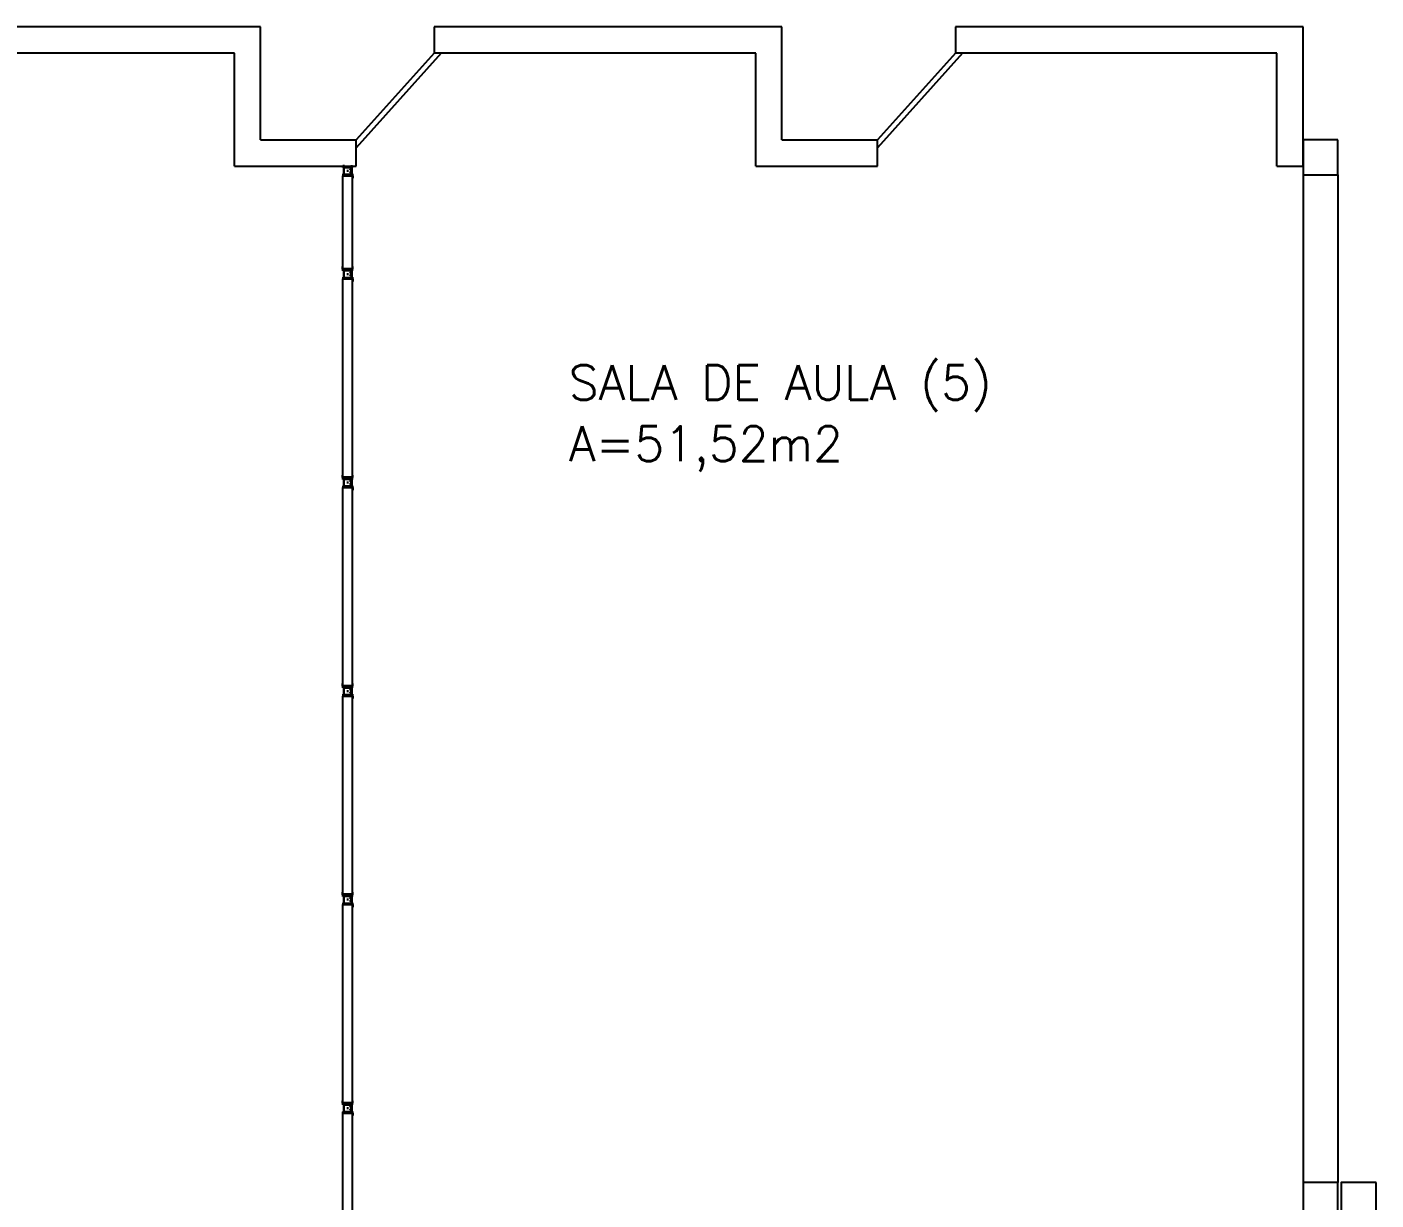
# Model space of a CAD drawing. Header units: centimetres. Extents: x -214 to 72, y 205 to 367.
# Drawn here: x -130.5 to -122.74, y 321.22 to 327.97 of the extents above; entities that cross this region are included whole.
import ezdxf

# ---------------------------------------------------------------- set-up
doc = ezdxf.new("R2010")
doc.units = ezdxf.units.CM
doc.header["$MEASUREMENT"] = 0
for name, color, linetype in [('ALV', 2, 'CONTINUOUS'), ('AREA', 2, 'CONTINUOUS'), ('DIV', 2, 'CONTINUOUS'), ('ESQ', 1, 'CONTINUOUS'), ('ESTRUT', 3, 'CONTINUOUS'), ('TEXTO', 2, 'CONTINUOUS')]:
    doc.layers.add(name, color=color, linetype=linetype)
doc.styles.add('UNB-100', font='simplex.shx', dxfattribs={"height": 0.2})

msp = doc.modelspace()

# ---------------------------------------------------------------- linework, layer by layer
at = {"layer": 'ALV'}
for p, q in [((-129.1553, 327.9676), (-131.1553, 327.9676)), ((-129.1553, 327.3176), (-129.1553, 327.9676)), ((-128.1553, 327.9676), (-128.1553, 327.8176)), ((-126.1553, 327.9676), (-128.1553, 327.9676)), ((-126.1553, 327.3176), (-126.1553, 327.9676)), ((-123.1553, 327.9676), (-125.1553, 327.9676)), ((-125.1553, 327.9676), (-125.1553, 327.8176)), ((-123.1553, 327.1676), (-123.1553, 327.9676)), ((-129.3053, 327.8176), (-131.1553, 327.8176)), ((-129.3053, 327.1676), (-129.3053, 327.8176)), ((-126.3053, 327.8176), (-128.1553, 327.8176)), ((-126.3053, 327.1676), (-126.3053, 327.8176)), ((-123.3053, 327.8176), (-125.1553, 327.8176)), ((-123.3053, 327.1676), (-123.3053, 327.8176)), ((-129.1553, 327.3176), (-128.6053, 327.3176)), ((-128.6053, 327.1676), (-128.6053, 327.3176)), ((-126.1553, 327.3176), (-125.6053, 327.3176)), ((-125.6053, 327.1676), (-125.6053, 327.3176)), ((-129.3053, 327.1676), (-128.6053, 327.1676)), ((-126.3053, 327.1676), (-125.6053, 327.1676)), ((-123.3053, 327.1676), (-123.1553, 327.1676)), ((-123.1553, 327.1176), (-123.1553, 321.3176)), ((-123.1553, 327.1176), (-123.1553, 321.3176)), ((-122.9553, 327.1176), (-122.9553, 321.3176)), ((-122.9553, 327.1176), (-122.9553, 321.3176))]:
    msp.add_line(p, q, dxfattribs=at)
at = {"layer": 'DIV'}
for p, q in [((-128.6823, 327.1589), (-128.6823, 327.1689)), ((-128.6723, 327.1689), (-128.6823, 327.1689)), ((-128.6803, 327.1589), (-128.6823, 327.1589)), ((-128.6823, 327.1219), (-128.6823, 327.1119)), ((-128.6823, 327.1219), (-128.6803, 327.1219)), ((-128.6803, 327.1639), (-128.6803, 327.1669)), ((-128.6803, 327.1669), (-128.6723, 327.1669)), ((-128.6803, 327.1639), (-128.6273, 327.1639)), ((-128.6753, 327.1639), (-128.6803, 327.1639)), ((-128.6803, 327.1589), (-128.6803, 327.1619)), ((-128.6803, 327.1619), (-128.6773, 327.1619)), ((-128.6803, 327.1219), (-128.6803, 327.1189)), ((-128.6803, 327.1189), (-128.6773, 327.1189)), ((-128.6273, 327.1169), (-128.6803, 327.1169)), ((-128.6803, 327.1169), (-128.6803, 327.1139)), ((-128.6753, 327.1169), (-128.6803, 327.1169)), ((-128.6773, 327.1619), (-128.6773, 327.1189)), ((-128.6753, 327.1639), (-128.6753, 327.1619)), ((-128.6753, 327.1619), (-128.6323, 327.1619)), ((-128.6753, 327.1599), (-128.6343, 327.1599)), ((-128.6753, 327.1599), (-128.6753, 327.1209)), ((-128.6753, 327.1209), (-128.6343, 327.1209)), ((-128.6753, 327.1189), (-128.6323, 327.1189)), ((-128.6753, 327.1189), (-128.6753, 327.1169)), ((-128.6723, 327.1669), (-128.6723, 327.1689)), ((-128.6723, 327.1169), (-128.6703, 327.1169)), ((-128.6723, 327.1169), (-128.6723, 327.1119)), ((-128.6703, 327.1169), (-128.6703, 327.1119)), ((-128.6487, 327.1404), (-128.6589, 327.1404)), ((-128.6587, 327.1404), (-128.6488, 327.1404)), ((-128.6538, 327.1353), (-128.6538, 327.1455)), ((-128.6538, 327.1354), (-128.6538, 327.1453)), ((-128.6343, 327.1499), (-128.6423, 327.1499)), ((-128.6423, 327.1499), (-128.6423, 327.1479)), ((-128.6323, 327.1479), (-128.6423, 327.1479)), ((-128.6323, 327.1329), (-128.6423, 327.1329)), ((-128.6423, 327.1329), (-128.6423, 327.1309)), ((-128.6343, 327.1309), (-128.6423, 327.1309)), ((-128.6403, 327.1479), (-128.6403, 327.1459)), ((-128.6323, 327.1459), (-128.6403, 327.1459)), ((-128.6323, 327.1349), (-128.6403, 327.1349)), ((-128.6403, 327.1349), (-128.6403, 327.1329)), ((-128.6373, 327.1169), (-128.6353, 327.1169)), ((-128.6373, 327.1169), (-128.6373, 327.1119)), ((-128.6353, 327.1669), (-128.6353, 327.1689)), ((-128.6353, 327.1689), (-128.6253, 327.1689)), ((-128.6353, 327.1669), (-128.6273, 327.1669)), ((-128.6353, 327.1169), (-128.6353, 327.1119)), ((-128.6343, 327.1599), (-128.6343, 327.1499)), ((-128.6343, 327.1309), (-128.6343, 327.1209)), ((-128.6323, 327.1639), (-128.6323, 327.1479)), ((-128.6323, 327.1639), (-128.6273, 327.1639)), ((-128.6323, 327.1459), (-128.6323, 327.1349)), ((-128.6323, 327.1329), (-128.6323, 327.1169)), ((-128.6323, 327.1169), (-128.6273, 327.1169)), ((-128.6303, 327.1619), (-128.6303, 327.1189)), ((-128.6273, 327.1619), (-128.6303, 327.1619)), ((-128.6273, 327.1189), (-128.6303, 327.1189)), ((-128.6273, 327.1639), (-128.6273, 327.1669)), ((-128.6273, 327.1589), (-128.6273, 327.1619)), ((-128.6273, 327.1589), (-128.6253, 327.1589)), ((-128.6273, 327.1219), (-128.6273, 327.1189)), ((-128.6253, 327.1219), (-128.6273, 327.1219)), ((-128.6273, 327.1169), (-128.6273, 327.1139)), ((-128.6253, 327.1589), (-128.6253, 327.1689)), ((-128.6253, 327.1219), (-128.6253, 327.1119)), ((-128.6723, 327.1119), (-128.6843, 327.1119)), ((-128.6843, 327.1119), (-128.6843, 327.0975)), ((-128.6843, 327.0975), (-128.6823, 327.0975)), ((-128.6723, 327.1119), (-128.6823, 327.1119)), ((-128.6253, 327.1099), (-128.6823, 327.1099)), ((-128.6823, 326.5766), (-128.6823, 327.1096)), ((-128.6723, 327.1139), (-128.6803, 327.1139)), ((-128.6723, 327.1139), (-128.6723, 327.1119)), ((-128.6373, 327.1119), (-128.6703, 327.1119)), ((-128.6353, 327.1139), (-128.6353, 327.1119)), ((-128.6273, 327.1139), (-128.6353, 327.1139)), ((-128.6233, 327.1119), (-128.6353, 327.1119)), ((-128.6353, 327.1119), (-128.6253, 327.1119)), ((-128.6253, 326.5766), (-128.6253, 327.1096)), ((-128.6253, 327.0975), (-128.6233, 327.0975)), ((-128.6233, 327.1119), (-128.6233, 327.0975)), ((-128.6843, 326.5889), (-128.6823, 326.5889)), ((-128.6843, 326.5746), (-128.6843, 326.5889)), ((-128.6723, 326.5746), (-128.6843, 326.5746)), ((-128.6253, 326.5766), (-128.6823, 326.5766)), ((-128.6823, 326.5646), (-128.6823, 326.5746)), ((-128.6723, 326.5746), (-128.6823, 326.5746)), ((-128.6803, 326.5696), (-128.6803, 326.5726)), ((-128.6803, 326.5726), (-128.6723, 326.5726)), ((-128.6723, 326.5696), (-128.6723, 326.5746)), ((-128.6723, 326.5726), (-128.6723, 326.5746)), ((-128.6703, 326.5696), (-128.6703, 326.5746)), ((-128.6373, 326.5746), (-128.6703, 326.5746)), ((-128.6373, 326.5696), (-128.6373, 326.5746)), ((-128.6353, 326.5696), (-128.6353, 326.5746)), ((-128.6233, 326.5746), (-128.6353, 326.5746)), ((-128.6353, 326.5726), (-128.6353, 326.5746)), ((-128.6353, 326.5746), (-128.6253, 326.5746)), ((-128.6353, 326.5726), (-128.6273, 326.5726)), ((-128.6273, 326.5696), (-128.6273, 326.5726)), ((-128.6253, 326.5889), (-128.6233, 326.5889)), ((-128.6253, 326.5646), (-128.6253, 326.5746)), ((-128.6233, 326.5746), (-128.6233, 326.5889)), ((-128.6843, 326.5176), (-128.6843, 326.5032)), ((-128.6723, 326.5176), (-128.6843, 326.5176)), ((-128.6843, 326.5032), (-128.6823, 326.5032)), ((-128.6803, 326.5646), (-128.6823, 326.5646)), ((-128.6823, 326.5276), (-128.6823, 326.5176)), ((-128.6823, 326.5276), (-128.6803, 326.5276)), ((-128.6723, 326.5176), (-128.6823, 326.5176)), ((-128.6823, 325.3766), (-128.6823, 326.5156)), ((-128.6253, 326.5156), (-128.6823, 326.5156)), ((-128.6803, 326.5696), (-128.6273, 326.5696)), ((-128.6753, 326.5696), (-128.6803, 326.5696)), ((-128.6803, 326.5646), (-128.6803, 326.5676)), ((-128.6803, 326.5676), (-128.6773, 326.5676)), ((-128.6803, 326.5276), (-128.6803, 326.5246)), ((-128.6803, 326.5246), (-128.6773, 326.5246)), ((-128.6273, 326.5226), (-128.6803, 326.5226)), ((-128.6803, 326.5226), (-128.6803, 326.5196)), ((-128.6753, 326.5226), (-128.6803, 326.5226)), ((-128.6723, 326.5196), (-128.6803, 326.5196)), ((-128.6773, 326.5676), (-128.6773, 326.5246)), ((-128.6753, 326.5696), (-128.6753, 326.5676)), ((-128.6753, 326.5676), (-128.6323, 326.5676)), ((-128.6753, 326.5656), (-128.6343, 326.5656)), ((-128.6753, 326.5656), (-128.6753, 326.5266)), ((-128.6753, 326.5266), (-128.6343, 326.5266)), ((-128.6753, 326.5246), (-128.6323, 326.5246)), ((-128.6753, 326.5246), (-128.6753, 326.5226)), ((-128.6723, 326.5696), (-128.6703, 326.5696)), ((-128.6723, 326.5226), (-128.6723, 326.5176)), ((-128.6723, 326.5226), (-128.6703, 326.5226)), ((-128.6723, 326.5196), (-128.6723, 326.5176)), ((-128.6703, 326.5226), (-128.6703, 326.5176)), ((-128.6373, 326.5176), (-128.6703, 326.5176)), ((-128.6487, 326.5461), (-128.6589, 326.5461)), ((-128.6487, 326.5461), (-128.6589, 326.5461)), ((-128.6587, 326.5461), (-128.6488, 326.5461)), ((-128.6538, 326.541), (-128.6538, 326.5512)), ((-128.6538, 326.541), (-128.6538, 326.5512)), ((-128.6538, 326.5411), (-128.6538, 326.551)), ((-128.6343, 326.5556), (-128.6423, 326.5556)), ((-128.6423, 326.5556), (-128.6423, 326.5536)), ((-128.6323, 326.5536), (-128.6423, 326.5536)), ((-128.6323, 326.5386), (-128.6423, 326.5386)), ((-128.6423, 326.5386), (-128.6423, 326.5366)), ((-128.6343, 326.5366), (-128.6423, 326.5366)), ((-128.6403, 326.5536), (-128.6403, 326.5516)), ((-128.6323, 326.5516), (-128.6403, 326.5516)), ((-128.6323, 326.5406), (-128.6403, 326.5406)), ((-128.6403, 326.5406), (-128.6403, 326.5386)), ((-128.6373, 326.5696), (-128.6353, 326.5696)), ((-128.6373, 326.5226), (-128.6373, 326.5176)), ((-128.6373, 326.5226), (-128.6353, 326.5226)), ((-128.6353, 326.5226), (-128.6353, 326.5176)), ((-128.6353, 326.5196), (-128.6353, 326.5176)), ((-128.6273, 326.5196), (-128.6353, 326.5196)), ((-128.6353, 326.5176), (-128.6253, 326.5176)), ((-128.6233, 326.5176), (-128.6353, 326.5176)), ((-128.6343, 326.5656), (-128.6343, 326.5556)), ((-128.6343, 326.5366), (-128.6343, 326.5266)), ((-128.6323, 326.5696), (-128.6323, 326.5536)), ((-128.6323, 326.5696), (-128.6273, 326.5696)), ((-128.6323, 326.5516), (-128.6323, 326.5406)), ((-128.6323, 326.5386), (-128.6323, 326.5226)), ((-128.6323, 326.5226), (-128.6273, 326.5226)), ((-128.6303, 326.5676), (-128.6303, 326.5246)), ((-128.6273, 326.5676), (-128.6303, 326.5676)), ((-128.6273, 326.5246), (-128.6303, 326.5246)), ((-128.6273, 326.5646), (-128.6273, 326.5676)), ((-128.6273, 326.5646), (-128.6253, 326.5646)), ((-128.6273, 326.5276), (-128.6273, 326.5246)), ((-128.6253, 326.5276), (-128.6273, 326.5276)), ((-128.6273, 326.5226), (-128.6273, 326.5196)), ((-128.6253, 326.5276), (-128.6253, 326.5176)), ((-128.6253, 325.3766), (-128.6253, 326.5156)), ((-128.6253, 326.5032), (-128.6233, 326.5032)), ((-128.6233, 326.5176), (-128.6233, 326.5032)), ((-128.6843, 325.3889), (-128.6823, 325.3889)), ((-128.6843, 325.3746), (-128.6843, 325.3889)), ((-128.6723, 325.3746), (-128.6843, 325.3746)), ((-128.6253, 325.3766), (-128.6823, 325.3766)), ((-128.6823, 325.3646), (-128.6823, 325.3746)), ((-128.6723, 325.3746), (-128.6823, 325.3746)), ((-128.6803, 325.3646), (-128.6823, 325.3646)), ((-128.6803, 325.3696), (-128.6803, 325.3726)), ((-128.6803, 325.3726), (-128.6723, 325.3726)), ((-128.6803, 325.3696), (-128.6273, 325.3696)), ((-128.6753, 325.3696), (-128.6803, 325.3696)), ((-128.6803, 325.3646), (-128.6803, 325.3676)), ((-128.6803, 325.3676), (-128.6773, 325.3676)), ((-128.6773, 325.3676), (-128.6773, 325.3246)), ((-128.6753, 325.3696), (-128.6753, 325.3676)), ((-128.6753, 325.3676), (-128.6323, 325.3676)), ((-128.6753, 325.3656), (-128.6753, 325.3266)), ((-128.6753, 325.3656), (-128.6343, 325.3656)), ((-128.6723, 325.3696), (-128.6723, 325.3746)), ((-128.6723, 325.3726), (-128.6723, 325.3746)), ((-128.6723, 325.3696), (-128.6703, 325.3696)), ((-128.6703, 325.3696), (-128.6703, 325.3746)), ((-128.6373, 325.3746), (-128.6703, 325.3746)), ((-128.6487, 325.3461), (-128.6589, 325.3461)), ((-128.6487, 325.3461), (-128.6589, 325.3461)), ((-128.6587, 325.3461), (-128.6488, 325.3461)), ((-128.6538, 325.341), (-128.6538, 325.3512)), ((-128.6538, 325.341), (-128.6538, 325.3512)), ((-128.6538, 325.3411), (-128.6538, 325.351)), ((-128.6343, 325.3556), (-128.6423, 325.3556)), ((-128.6423, 325.3556), (-128.6423, 325.3536)), ((-128.6323, 325.3536), (-128.6423, 325.3536)), ((-128.6323, 325.3386), (-128.6423, 325.3386)), ((-128.6423, 325.3386), (-128.6423, 325.3366)), ((-128.6343, 325.3366), (-128.6423, 325.3366)), ((-128.6403, 325.3536), (-128.6403, 325.3516)), ((-128.6323, 325.3516), (-128.6403, 325.3516)), ((-128.6323, 325.3406), (-128.6403, 325.3406)), ((-128.6403, 325.3406), (-128.6403, 325.3386)), ((-128.6373, 325.3696), (-128.6373, 325.3746)), ((-128.6373, 325.3696), (-128.6353, 325.3696)), ((-128.6353, 325.3696), (-128.6353, 325.3746)), ((-128.6233, 325.3746), (-128.6353, 325.3746)), ((-128.6353, 325.3726), (-128.6353, 325.3746)), ((-128.6353, 325.3746), (-128.6253, 325.3746)), ((-128.6353, 325.3726), (-128.6273, 325.3726)), ((-128.6343, 325.3656), (-128.6343, 325.3556)), ((-128.6343, 325.3366), (-128.6343, 325.3266)), ((-128.6323, 325.3696), (-128.6323, 325.3536)), ((-128.6323, 325.3696), (-128.6273, 325.3696)), ((-128.6323, 325.3516), (-128.6323, 325.3406)), ((-128.6323, 325.3386), (-128.6323, 325.3226)), ((-128.6303, 325.3676), (-128.6303, 325.3246)), ((-128.6273, 325.3676), (-128.6303, 325.3676)), ((-128.6273, 325.3696), (-128.6273, 325.3726)), ((-128.6273, 325.3646), (-128.6273, 325.3676)), ((-128.6273, 325.3646), (-128.6253, 325.3646)), ((-128.6253, 325.3889), (-128.6233, 325.3889)), ((-128.6253, 325.3646), (-128.6253, 325.3746)), ((-128.6233, 325.3746), (-128.6233, 325.3889)), ((-128.6843, 325.3176), (-128.6843, 325.3032)), ((-128.6723, 325.3176), (-128.6843, 325.3176)), ((-128.6843, 325.3032), (-128.6823, 325.3032)), ((-128.6823, 325.3276), (-128.6823, 325.3176)), ((-128.6823, 325.3276), (-128.6803, 325.3276)), ((-128.6723, 325.3176), (-128.6823, 325.3176)), ((-128.6823, 324.1766), (-128.6823, 325.3156)), ((-128.6253, 325.3156), (-128.6823, 325.3156)), ((-128.6803, 325.3276), (-128.6803, 325.3246)), ((-128.6803, 325.3246), (-128.6773, 325.3246)), ((-128.6273, 325.3226), (-128.6803, 325.3226)), ((-128.6803, 325.3226), (-128.6803, 325.3196)), ((-128.6753, 325.3226), (-128.6803, 325.3226)), ((-128.6723, 325.3196), (-128.6803, 325.3196)), ((-128.6753, 325.3266), (-128.6343, 325.3266)), ((-128.6753, 325.3246), (-128.6323, 325.3246)), ((-128.6753, 325.3246), (-128.6753, 325.3226)), ((-128.6723, 325.3226), (-128.6723, 325.3176)), ((-128.6723, 325.3226), (-128.6703, 325.3226)), ((-128.6723, 325.3196), (-128.6723, 325.3176)), ((-128.6703, 325.3226), (-128.6703, 325.3176)), ((-128.6373, 325.3176), (-128.6703, 325.3176)), ((-128.6373, 325.3226), (-128.6373, 325.3176)), ((-128.6373, 325.3226), (-128.6353, 325.3226)), ((-128.6353, 325.3226), (-128.6353, 325.3176)), ((-128.6353, 325.3196), (-128.6353, 325.3176)), ((-128.6273, 325.3196), (-128.6353, 325.3196)), ((-128.6233, 325.3176), (-128.6353, 325.3176)), ((-128.6353, 325.3176), (-128.6253, 325.3176)), ((-128.6323, 325.3226), (-128.6273, 325.3226)), ((-128.6273, 325.3246), (-128.6303, 325.3246)), ((-128.6273, 325.3276), (-128.6273, 325.3246)), ((-128.6253, 325.3276), (-128.6273, 325.3276)), ((-128.6273, 325.3226), (-128.6273, 325.3196)), ((-128.6253, 325.3276), (-128.6253, 325.3176)), ((-128.6253, 324.1766), (-128.6253, 325.3156)), ((-128.6253, 325.3032), (-128.6233, 325.3032)), ((-128.6233, 325.3176), (-128.6233, 325.3032)), ((-128.6843, 324.1889), (-128.6823, 324.1889)), ((-128.6843, 324.1746), (-128.6843, 324.1889)), ((-128.6723, 324.1746), (-128.6843, 324.1746)), ((-128.6253, 324.1766), (-128.6823, 324.1766)), ((-128.6823, 324.1646), (-128.6823, 324.1746)), ((-128.6723, 324.1746), (-128.6823, 324.1746)), ((-128.6803, 324.1696), (-128.6803, 324.1726)), ((-128.6803, 324.1726), (-128.6723, 324.1726)), ((-128.6803, 324.1696), (-128.6273, 324.1696)), ((-128.6753, 324.1696), (-128.6803, 324.1696)), ((-128.6803, 324.1646), (-128.6803, 324.1676)), ((-128.6803, 324.1676), (-128.6773, 324.1676)), ((-128.6773, 324.1676), (-128.6773, 324.1246)), ((-128.6753, 324.1696), (-128.6753, 324.1676)), ((-128.6753, 324.1676), (-128.6323, 324.1676)), ((-128.6723, 324.1696), (-128.6723, 324.1746)), ((-128.6723, 324.1726), (-128.6723, 324.1746)), ((-128.6723, 324.1696), (-128.6703, 324.1696)), ((-128.6703, 324.1696), (-128.6703, 324.1746)), ((-128.6373, 324.1746), (-128.6703, 324.1746)), ((-128.6373, 324.1696), (-128.6373, 324.1746)), ((-128.6373, 324.1696), (-128.6353, 324.1696)), ((-128.6353, 324.1696), (-128.6353, 324.1746)), ((-128.6233, 324.1746), (-128.6353, 324.1746)), ((-128.6353, 324.1726), (-128.6353, 324.1746)), ((-128.6353, 324.1746), (-128.6253, 324.1746)), ((-128.6353, 324.1726), (-128.6273, 324.1726)), ((-128.6323, 324.1696), (-128.6323, 324.1536)), ((-128.6323, 324.1696), (-128.6273, 324.1696)), ((-128.6303, 324.1676), (-128.6303, 324.1246)), ((-128.6273, 324.1676), (-128.6303, 324.1676)), ((-128.6273, 324.1696), (-128.6273, 324.1726)), ((-128.6273, 324.1646), (-128.6273, 324.1676)), ((-128.6253, 324.1889), (-128.6233, 324.1889)), ((-128.6253, 324.1646), (-128.6253, 324.1746)), ((-128.6233, 324.1746), (-128.6233, 324.1889)), ((-128.6843, 324.1176), (-128.6843, 324.1032)), ((-128.6723, 324.1176), (-128.6843, 324.1176)), ((-128.6843, 324.1032), (-128.6823, 324.1032)), ((-128.6803, 324.1646), (-128.6823, 324.1646)), ((-128.6823, 324.1276), (-128.6823, 324.1176)), ((-128.6823, 324.1276), (-128.6803, 324.1276)), ((-128.6723, 324.1176), (-128.6823, 324.1176)), ((-128.6253, 324.1156), (-128.6823, 324.1156)), ((-128.6823, 322.9766), (-128.6823, 324.1156)), ((-128.6803, 324.1276), (-128.6803, 324.1246)), ((-128.6803, 324.1246), (-128.6773, 324.1246)), ((-128.6273, 324.1226), (-128.6803, 324.1226)), ((-128.6803, 324.1226), (-128.6803, 324.1196)), ((-128.6753, 324.1226), (-128.6803, 324.1226)), ((-128.6723, 324.1196), (-128.6803, 324.1196)), ((-128.6753, 324.1656), (-128.6343, 324.1656)), ((-128.6753, 324.1656), (-128.6753, 324.1266)), ((-128.6753, 324.1266), (-128.6343, 324.1266)), ((-128.6753, 324.1246), (-128.6323, 324.1246)), ((-128.6753, 324.1246), (-128.6753, 324.1226)), ((-128.6723, 324.1226), (-128.6723, 324.1176)), ((-128.6723, 324.1226), (-128.6703, 324.1226)), ((-128.6723, 324.1196), (-128.6723, 324.1176)), ((-128.6703, 324.1226), (-128.6703, 324.1176)), ((-128.6373, 324.1176), (-128.6703, 324.1176)), ((-128.6487, 324.1461), (-128.6589, 324.1461)), ((-128.6487, 324.1461), (-128.6589, 324.1461)), ((-128.6587, 324.1461), (-128.6488, 324.1461)), ((-128.6538, 324.141), (-128.6538, 324.1512)), ((-128.6538, 324.141), (-128.6538, 324.1512)), ((-128.6538, 324.1411), (-128.6538, 324.151)), ((-128.6343, 324.1556), (-128.6423, 324.1556)), ((-128.6423, 324.1556), (-128.6423, 324.1536)), ((-128.6323, 324.1536), (-128.6423, 324.1536)), ((-128.6323, 324.1386), (-128.6423, 324.1386)), ((-128.6423, 324.1386), (-128.6423, 324.1366)), ((-128.6343, 324.1366), (-128.6423, 324.1366)), ((-128.6403, 324.1536), (-128.6403, 324.1516)), ((-128.6323, 324.1516), (-128.6403, 324.1516)), ((-128.6323, 324.1406), (-128.6403, 324.1406)), ((-128.6403, 324.1406), (-128.6403, 324.1386)), ((-128.6373, 324.1226), (-128.6373, 324.1176)), ((-128.6373, 324.1226), (-128.6353, 324.1226)), ((-128.6353, 324.1226), (-128.6353, 324.1176)), ((-128.6353, 324.1196), (-128.6353, 324.1176)), ((-128.6273, 324.1196), (-128.6353, 324.1196)), ((-128.6353, 324.1176), (-128.6253, 324.1176)), ((-128.6233, 324.1176), (-128.6353, 324.1176)), ((-128.6343, 324.1656), (-128.6343, 324.1556)), ((-128.6343, 324.1366), (-128.6343, 324.1266)), ((-128.6323, 324.1516), (-128.6323, 324.1406)), ((-128.6323, 324.1386), (-128.6323, 324.1226)), ((-128.6323, 324.1226), (-128.6273, 324.1226)), ((-128.6273, 324.1246), (-128.6303, 324.1246)), ((-128.6273, 324.1646), (-128.6253, 324.1646)), ((-128.6273, 324.1276), (-128.6273, 324.1246)), ((-128.6253, 324.1276), (-128.6273, 324.1276)), ((-128.6273, 324.1226), (-128.6273, 324.1196)), ((-128.6253, 324.1276), (-128.6253, 324.1176)), ((-128.6253, 322.9766), (-128.6253, 324.1156)), ((-128.6253, 324.1032), (-128.6233, 324.1032)), ((-128.6233, 324.1176), (-128.6233, 324.1032)), ((-128.6843, 322.9746), (-128.6843, 322.9889)), ((-128.6723, 322.9746), (-128.6843, 322.9746)), ((-128.6253, 322.9766), (-128.6823, 322.9766)), ((-128.6823, 322.9646), (-128.6823, 322.9746)), ((-128.6723, 322.9746), (-128.6823, 322.9746)), ((-128.6803, 322.9646), (-128.6823, 322.9646)), ((-128.6823, 322.9276), (-128.6823, 322.9176)), ((-128.6823, 322.9276), (-128.6803, 322.9276)), ((-128.6803, 322.9696), (-128.6803, 322.9726)), ((-128.6803, 322.9726), (-128.6723, 322.9726)), ((-128.6803, 322.9696), (-128.6273, 322.9696)), ((-128.6753, 322.9696), (-128.6803, 322.9696)), ((-128.6803, 322.9646), (-128.6803, 322.9676)), ((-128.6803, 322.9676), (-128.6773, 322.9676)), ((-128.6803, 322.9276), (-128.6803, 322.9246)), ((-128.6803, 322.9246), (-128.6773, 322.9246)), ((-128.6773, 322.9676), (-128.6773, 322.9246)), ((-128.6753, 322.9696), (-128.6753, 322.9676)), ((-128.6753, 322.9676), (-128.6323, 322.9676)), ((-128.6753, 322.9656), (-128.6343, 322.9656)), ((-128.6753, 322.9656), (-128.6753, 322.9266)), ((-128.6753, 322.9266), (-128.6343, 322.9266)), ((-128.6753, 322.9246), (-128.6323, 322.9246)), ((-128.6753, 322.9246), (-128.6753, 322.9226)), ((-128.6723, 322.9726), (-128.6723, 322.9746)), ((-128.6723, 322.9696), (-128.6723, 322.9746)), ((-128.6723, 322.9696), (-128.6703, 322.9696)), ((-128.6703, 322.9696), (-128.6703, 322.9746)), ((-128.6373, 322.9746), (-128.6703, 322.9746)), ((-128.6487, 322.9461), (-128.6589, 322.9461)), ((-128.6487, 322.9461), (-128.6589, 322.9461)), ((-128.6587, 322.9461), (-128.6488, 322.9461)), ((-128.6538, 322.941), (-128.6538, 322.9512)), ((-128.6538, 322.941), (-128.6538, 322.9512)), ((-128.6538, 322.9411), (-128.6538, 322.951)), ((-128.6343, 322.9556), (-128.6423, 322.9556)), ((-128.6423, 322.9556), (-128.6423, 322.9536)), ((-128.6323, 322.9536), (-128.6423, 322.9536)), ((-128.6323, 322.9386), (-128.6423, 322.9386)), ((-128.6423, 322.9386), (-128.6423, 322.9366)), ((-128.6343, 322.9366), (-128.6423, 322.9366)), ((-128.6403, 322.9536), (-128.6403, 322.9516)), ((-128.6323, 322.9516), (-128.6403, 322.9516)), ((-128.6323, 322.9406), (-128.6403, 322.9406)), ((-128.6403, 322.9406), (-128.6403, 322.9386)), ((-128.6373, 322.9696), (-128.6373, 322.9746)), ((-128.6373, 322.9696), (-128.6353, 322.9696)), ((-128.6353, 322.9726), (-128.6353, 322.9746)), ((-128.6353, 322.9746), (-128.6253, 322.9746)), ((-128.6353, 322.9696), (-128.6353, 322.9746)), ((-128.6233, 322.9746), (-128.6353, 322.9746)), ((-128.6353, 322.9726), (-128.6273, 322.9726)), ((-128.6343, 322.9656), (-128.6343, 322.9556)), ((-128.6343, 322.9366), (-128.6343, 322.9266)), ((-128.6323, 322.9696), (-128.6323, 322.9536)), ((-128.6323, 322.9696), (-128.6273, 322.9696)), ((-128.6323, 322.9516), (-128.6323, 322.9406)), ((-128.6323, 322.9386), (-128.6323, 322.9226)), ((-128.6303, 322.9676), (-128.6303, 322.9246)), ((-128.6273, 322.9676), (-128.6303, 322.9676)), ((-128.6273, 322.9246), (-128.6303, 322.9246)), ((-128.6273, 322.9696), (-128.6273, 322.9726)), ((-128.6273, 322.9646), (-128.6273, 322.9676)), ((-128.6273, 322.9646), (-128.6253, 322.9646)), ((-128.6273, 322.9276), (-128.6273, 322.9246)), ((-128.6253, 322.9276), (-128.6273, 322.9276)), ((-128.6253, 322.9646), (-128.6253, 322.9746)), ((-128.6253, 322.9276), (-128.6253, 322.9176)), ((-128.6233, 322.9746), (-128.6233, 322.9889)), ((-128.6843, 322.9176), (-128.6843, 322.9032)), ((-128.6723, 322.9176), (-128.6843, 322.9176)), ((-128.6843, 322.9032), (-128.6823, 322.9032)), ((-128.6723, 322.9176), (-128.6823, 322.9176)), ((-128.6253, 322.9156), (-128.6823, 322.9156)), ((-128.6823, 321.7766), (-128.6823, 322.9156)), ((-128.6273, 322.9226), (-128.6803, 322.9226)), ((-128.6803, 322.9226), (-128.6803, 322.9196)), ((-128.6753, 322.9226), (-128.6803, 322.9226)), ((-128.6723, 322.9196), (-128.6803, 322.9196)), ((-128.6723, 322.9226), (-128.6723, 322.9176)), ((-128.6723, 322.9226), (-128.6703, 322.9226)), ((-128.6723, 322.9196), (-128.6723, 322.9176)), ((-128.6703, 322.9226), (-128.6703, 322.9176)), ((-128.6373, 322.9176), (-128.6703, 322.9176)), ((-128.6373, 322.9226), (-128.6373, 322.9176)), ((-128.6373, 322.9226), (-128.6353, 322.9226)), ((-128.6353, 322.9226), (-128.6353, 322.9176)), ((-128.6353, 322.9196), (-128.6353, 322.9176)), ((-128.6273, 322.9196), (-128.6353, 322.9196)), ((-128.6233, 322.9176), (-128.6353, 322.9176)), ((-128.6353, 322.9176), (-128.6253, 322.9176)), ((-128.6323, 322.9226), (-128.6273, 322.9226)), ((-128.6273, 322.9226), (-128.6273, 322.9196)), ((-128.6253, 321.7766), (-128.6253, 322.9156)), ((-128.6253, 322.9032), (-128.6233, 322.9032)), ((-128.6233, 322.9176), (-128.6233, 322.9032)), ((-128.6843, 321.7889), (-128.6823, 321.7889)), ((-128.6843, 321.7746), (-128.6843, 321.7889)), ((-128.6843, 321.7889), (-128.6823, 321.7889)), ((-128.6843, 321.7746), (-128.6843, 321.7889)), ((-128.6723, 321.7746), (-128.6843, 321.7746)), ((-128.6723, 321.7746), (-128.6843, 321.7746)), ((-128.6253, 321.7766), (-128.6823, 321.7766)), ((-128.6253, 321.7766), (-128.6823, 321.7766)), ((-128.6823, 321.7646), (-128.6823, 321.7746)), ((-128.6723, 321.7746), (-128.6823, 321.7746)), ((-128.6723, 321.7746), (-128.6823, 321.7746)), ((-128.6823, 321.7646), (-128.6823, 321.7746)), ((-128.6803, 321.7646), (-128.6823, 321.7646)), ((-128.6803, 321.7646), (-128.6823, 321.7646)), ((-128.6803, 321.7696), (-128.6803, 321.7726)), ((-128.6803, 321.7726), (-128.6723, 321.7726)), ((-128.6803, 321.7726), (-128.6723, 321.7726)), ((-128.6803, 321.7696), (-128.6803, 321.7726)), ((-128.6803, 321.7696), (-128.6273, 321.7696)), ((-128.6753, 321.7696), (-128.6803, 321.7696)), ((-128.6753, 321.7696), (-128.6803, 321.7696)), ((-128.6803, 321.7696), (-128.6273, 321.7696)), ((-128.6803, 321.7646), (-128.6803, 321.7676)), ((-128.6803, 321.7676), (-128.6773, 321.7676)), ((-128.6803, 321.7676), (-128.6773, 321.7676)), ((-128.6803, 321.7646), (-128.6803, 321.7676)), ((-128.6773, 321.7676), (-128.6773, 321.7246)), ((-128.6773, 321.7676), (-128.6773, 321.7246)), ((-128.6753, 321.7696), (-128.6753, 321.7676)), ((-128.6753, 321.7696), (-128.6753, 321.7676)), ((-128.6753, 321.7676), (-128.6323, 321.7676)), ((-128.6753, 321.7676), (-128.6323, 321.7676)), ((-128.6753, 321.7656), (-128.6343, 321.7656)), ((-128.6753, 321.7656), (-128.6753, 321.7266)), ((-128.6753, 321.7656), (-128.6753, 321.7266)), ((-128.6753, 321.7656), (-128.6343, 321.7656)), ((-128.6723, 321.7696), (-128.6723, 321.7746)), ((-128.6723, 321.7726), (-128.6723, 321.7746)), ((-128.6723, 321.7726), (-128.6723, 321.7746)), ((-128.6723, 321.7696), (-128.6723, 321.7746)), ((-128.6723, 321.7696), (-128.6703, 321.7696)), ((-128.6723, 321.7696), (-128.6703, 321.7696)), ((-128.6703, 321.7696), (-128.6703, 321.7746)), ((-128.6373, 321.7746), (-128.6703, 321.7746)), ((-128.6703, 321.7696), (-128.6703, 321.7746)), ((-128.6373, 321.7746), (-128.6703, 321.7746)), ((-128.6373, 321.7696), (-128.6373, 321.7746)), ((-128.6373, 321.7696), (-128.6373, 321.7746)), ((-128.6373, 321.7696), (-128.6353, 321.7696)), ((-128.6373, 321.7696), (-128.6353, 321.7696)), ((-128.6353, 321.7696), (-128.6353, 321.7746)), ((-128.6233, 321.7746), (-128.6353, 321.7746)), ((-128.6353, 321.7726), (-128.6353, 321.7746)), ((-128.6353, 321.7746), (-128.6253, 321.7746)), ((-128.6353, 321.7746), (-128.6253, 321.7746)), ((-128.6353, 321.7726), (-128.6353, 321.7746)), ((-128.6353, 321.7696), (-128.6353, 321.7746)), ((-128.6233, 321.7746), (-128.6353, 321.7746)), ((-128.6353, 321.7726), (-128.6273, 321.7726)), ((-128.6353, 321.7726), (-128.6273, 321.7726)), ((-128.6343, 321.7656), (-128.6343, 321.7556)), ((-128.6343, 321.7656), (-128.6343, 321.7556)), ((-128.6323, 321.7696), (-128.6323, 321.7536)), ((-128.6323, 321.7696), (-128.6273, 321.7696)), ((-128.6323, 321.7696), (-128.6273, 321.7696)), ((-128.6323, 321.7696), (-128.6323, 321.7536)), ((-128.6303, 321.7676), (-128.6303, 321.7246)), ((-128.6273, 321.7676), (-128.6303, 321.7676)), ((-128.6273, 321.7676), (-128.6303, 321.7676)), ((-128.6303, 321.7676), (-128.6303, 321.7246)), ((-128.6273, 321.7696), (-128.6273, 321.7726)), ((-128.6273, 321.7696), (-128.6273, 321.7726)), ((-128.6273, 321.7646), (-128.6273, 321.7676)), ((-128.6273, 321.7646), (-128.6273, 321.7676)), ((-128.6273, 321.7646), (-128.6253, 321.7646)), ((-128.6273, 321.7646), (-128.6253, 321.7646)), ((-128.6253, 321.7889), (-128.6233, 321.7889)), ((-128.6253, 321.7889), (-128.6233, 321.7889)), ((-128.6253, 321.7646), (-128.6253, 321.7746)), ((-128.6253, 321.7646), (-128.6253, 321.7746)), ((-128.6233, 321.7746), (-128.6233, 321.7889)), ((-128.6233, 321.7746), (-128.6233, 321.7889)), ((-128.6843, 321.7176), (-128.6843, 321.7032)), ((-128.6723, 321.7176), (-128.6843, 321.7176)), ((-128.6723, 321.7176), (-128.6843, 321.7176)), ((-128.6843, 321.7176), (-128.6843, 321.7032)), ((-128.6843, 321.7032), (-128.6823, 321.7032)), ((-128.6843, 321.7032), (-128.6823, 321.7032)), ((-128.6823, 321.7276), (-128.6823, 321.7176)), ((-128.6823, 321.7276), (-128.6803, 321.7276)), ((-128.6823, 321.7276), (-128.6803, 321.7276)), ((-128.6823, 321.7276), (-128.6823, 321.7176)), ((-128.6723, 321.7176), (-128.6823, 321.7176)), ((-128.6723, 321.7176), (-128.6823, 321.7176)), ((-128.6253, 321.7156), (-128.6823, 321.7156)), ((-128.6253, 321.7156), (-128.6823, 321.7156)), ((-128.6815, 320.5075), (-128.6815, 321.7257)), ((-128.6803, 321.7276), (-128.6803, 321.7246)), ((-128.6803, 321.7276), (-128.6803, 321.7246)), ((-128.6803, 321.7246), (-128.6773, 321.7246)), ((-128.6803, 321.7246), (-128.6773, 321.7246)), ((-128.6273, 321.7226), (-128.6803, 321.7226)), ((-128.6803, 321.7226), (-128.6803, 321.7196)), ((-128.6753, 321.7226), (-128.6803, 321.7226)), ((-128.6753, 321.7226), (-128.6803, 321.7226)), ((-128.6803, 321.7226), (-128.6803, 321.7196)), ((-128.6273, 321.7226), (-128.6803, 321.7226)), ((-128.6723, 321.7196), (-128.6803, 321.7196)), ((-128.6723, 321.7196), (-128.6803, 321.7196)), ((-128.6753, 321.7266), (-128.6343, 321.7266)), ((-128.6753, 321.7266), (-128.6343, 321.7266)), ((-128.6753, 321.7246), (-128.6323, 321.7246)), ((-128.6753, 321.7246), (-128.6753, 321.7226)), ((-128.6753, 321.7246), (-128.6753, 321.7226)), ((-128.6753, 321.7246), (-128.6323, 321.7246)), ((-128.6723, 321.7226), (-128.6723, 321.7176)), ((-128.6723, 321.7226), (-128.6703, 321.7226)), ((-128.6723, 321.7226), (-128.6703, 321.7226)), ((-128.6723, 321.7226), (-128.6723, 321.7176)), ((-128.6723, 321.7196), (-128.6723, 321.7176)), ((-128.6723, 321.7196), (-128.6723, 321.7176)), ((-128.6703, 321.7226), (-128.6703, 321.7176)), ((-128.6703, 321.7226), (-128.6703, 321.7176)), ((-128.6373, 321.7176), (-128.6703, 321.7176)), ((-128.6373, 321.7176), (-128.6703, 321.7176)), ((-128.6487, 321.7461), (-128.6589, 321.7461)), ((-128.6487, 321.7461), (-128.6589, 321.7461)), ((-128.6487, 321.7461), (-128.6589, 321.7461)), ((-128.6487, 321.7461), (-128.6589, 321.7461)), ((-128.6587, 321.7461), (-128.6488, 321.7461)), ((-128.6587, 321.7461), (-128.6488, 321.7461)), ((-128.6538, 321.741), (-128.6538, 321.7512)), ((-128.6538, 321.741), (-128.6538, 321.7512)), ((-128.6538, 321.741), (-128.6538, 321.7512)), ((-128.6538, 321.741), (-128.6538, 321.7512)), ((-128.6538, 321.7411), (-128.6538, 321.751)), ((-128.6538, 321.7411), (-128.6538, 321.751)), ((-128.6343, 321.7556), (-128.6423, 321.7556)), ((-128.6423, 321.7556), (-128.6423, 321.7536)), ((-128.6423, 321.7556), (-128.6423, 321.7536)), ((-128.6343, 321.7556), (-128.6423, 321.7556)), ((-128.6323, 321.7536), (-128.6423, 321.7536)), ((-128.6323, 321.7536), (-128.6423, 321.7536)), ((-128.6323, 321.7386), (-128.6423, 321.7386)), ((-128.6423, 321.7386), (-128.6423, 321.7366)), ((-128.6423, 321.7386), (-128.6423, 321.7366)), ((-128.6323, 321.7386), (-128.6423, 321.7386)), ((-128.6343, 321.7366), (-128.6423, 321.7366)), ((-128.6343, 321.7366), (-128.6423, 321.7366)), ((-128.6403, 321.7536), (-128.6403, 321.7516)), ((-128.6403, 321.7536), (-128.6403, 321.7516)), ((-128.6323, 321.7516), (-128.6403, 321.7516)), ((-128.6323, 321.7516), (-128.6403, 321.7516)), ((-128.6323, 321.7406), (-128.6403, 321.7406)), ((-128.6403, 321.7406), (-128.6403, 321.7386)), ((-128.6403, 321.7406), (-128.6403, 321.7386)), ((-128.6323, 321.7406), (-128.6403, 321.7406)), ((-128.6373, 321.7226), (-128.6373, 321.7176)), ((-128.6373, 321.7226), (-128.6353, 321.7226)), ((-128.6373, 321.7226), (-128.6353, 321.7226)), ((-128.6373, 321.7226), (-128.6373, 321.7176)), ((-128.6353, 321.7226), (-128.6353, 321.7176)), ((-128.6353, 321.7226), (-128.6353, 321.7176)), ((-128.6353, 321.7196), (-128.6353, 321.7176)), ((-128.6273, 321.7196), (-128.6353, 321.7196)), ((-128.6273, 321.7196), (-128.6353, 321.7196)), ((-128.6353, 321.7196), (-128.6353, 321.7176)), ((-128.6353, 321.7176), (-128.6253, 321.7176)), ((-128.6233, 321.7176), (-128.6353, 321.7176)), ((-128.6353, 321.7176), (-128.6253, 321.7176)), ((-128.6233, 321.7176), (-128.6353, 321.7176)), ((-128.6343, 321.7366), (-128.6343, 321.7266)), ((-128.6343, 321.7366), (-128.6343, 321.7266)), ((-128.6323, 321.7516), (-128.6323, 321.7406)), ((-128.6323, 321.7516), (-128.6323, 321.7406)), ((-128.6323, 321.7386), (-128.6323, 321.7226)), ((-128.6323, 321.7386), (-128.6323, 321.7226)), ((-128.6323, 321.7226), (-128.6273, 321.7226)), ((-128.6323, 321.7226), (-128.6273, 321.7226)), ((-128.6273, 321.7246), (-128.6303, 321.7246)), ((-128.6273, 321.7246), (-128.6303, 321.7246)), ((-128.6273, 321.7276), (-128.6273, 321.7246)), ((-128.6253, 321.7276), (-128.6273, 321.7276)), ((-128.6253, 321.7276), (-128.6273, 321.7276)), ((-128.6273, 321.7276), (-128.6273, 321.7246)), ((-128.6273, 321.7226), (-128.6273, 321.7196)), ((-128.6273, 321.7226), (-128.6273, 321.7196)), ((-128.6253, 321.7276), (-128.6253, 321.7176)), ((-128.6253, 321.7276), (-128.6253, 321.7176)), ((-128.6253, 320.5075), (-128.6253, 321.7257)), ((-128.6253, 321.7032), (-128.6233, 321.7032)), ((-128.6253, 321.7032), (-128.6233, 321.7032)), ((-128.6233, 321.7176), (-128.6233, 321.7032)), ((-128.6233, 321.7176), (-128.6233, 321.7032))]:
    msp.add_line(p, q, dxfattribs=at)
at = {"layer": 'ESQ'}
for p, q in [((-128.1149, 327.8176), (-128.6053, 327.2727)), ((-128.1553, 327.8176), (-128.6053, 327.3176)), ((-125.1553, 327.8176), (-125.6053, 327.3176)), ((-125.1149, 327.8176), (-125.6053, 327.2727))]:
    msp.add_line(p, q, dxfattribs=at)
at = {"layer": 'ESTRUT'}
for points in [[(-122.9553, 327.3176), (-123.1553, 327.3176), (-123.1553, 327.1176), (-122.9553, 327.1176)], [(-122.9553, 321.3176), (-123.1553, 321.3176), (-123.1553, 321.1176), (-122.9553, 321.1176)], [(-122.9553, 321.3176), (-123.1553, 321.3176), (-123.1553, 321.1176), (-122.9553, 321.1176)], [(-122.7353, 321.3176), (-122.9353, 321.3176), (-122.9353, 321.1176), (-122.7353, 321.1176)]]:
    msp.add_lwpolyline(points, close=True, dxfattribs=at)

# ---------------------------------------------------------------- texts
at = {"layer": 'AREA', "style": 'UNB-100'}
msp.add_text('A=51,52m2', height=0.2, dxfattribs=at).set_placement((-127.3805, 325.4701))
at = {"layer": 'TEXTO', "style": 'UNB-100'}
msp.add_text('SALA DE AULA (5)', height=0.2, dxfattribs=at).set_placement((-127.3811, 325.8217))

doc.saveas('drawing.dxf')
